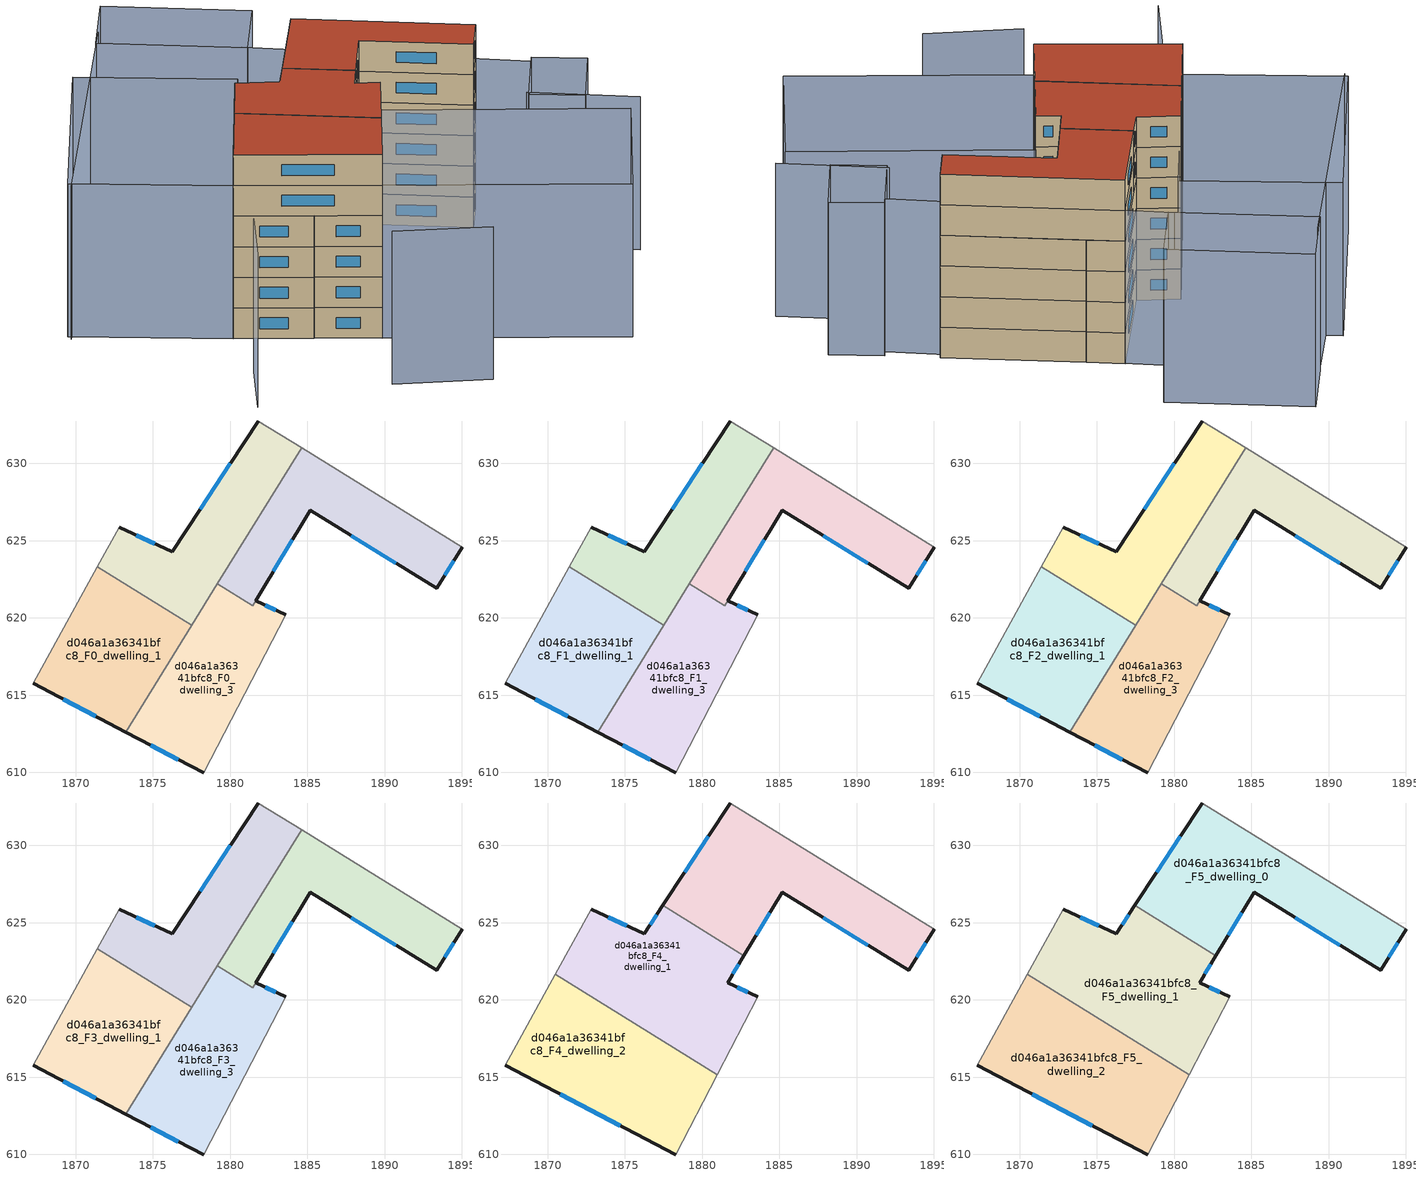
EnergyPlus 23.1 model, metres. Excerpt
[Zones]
d046a1a36341bfc8_F0_dwelling_0
 floor ground (EU_floor_Construction): 1884.62,631.01 1877.52,619.54 1871.41,623.32 1872.83,625.88 1876.24,624.29 1881.83,632.74 z0
 wall outside (EU_wall_Construction): 1881.83,632.74 1876.24,624.29 1872.83,625.88 z0:3
 wall adiabatic (EU_wall_Construction): 1872.83,625.88 1871.41,623.32 / 1884.62,631.01 1881.83,632.74 z0:3
 wall to d046a1a36341bfc8_F0_dwelling_1 (EU_wall_Construction): 1871.41,623.32 1877.52,619.54 z0:3
 wall to d046a1a36341bfc8_F0_dwelling_2 (EU_wall_Construction): 1879.17,622.21 1884.62,631.01 z0:3
 wall to d046a1a36341bfc8_F0_dwelling_3 (EU_wall_Construction): 1877.52,619.54 1879.17,622.21 z0:3
 window (EU_Window_Construction): 1875.13,624.81 1873.93,625.37 / 1880.01,630 1878.05,627.03 z0.97:2.03
d046a1a36341bfc8_F0_dwelling_1
 floor ground (EU_floor_Construction): 1877.52,619.54 1873.23,612.62 1867.24,615.76 1871.41,623.32 z0
 wall outside (EU_wall_Construction): 1867.24,615.76 1873.23,612.62 z0:3
 wall adiabatic (EU_wall_Construction): 1871.41,623.32 1867.24,615.76 z0:3
 wall to d046a1a36341bfc8_F0_dwelling_3 (EU_wall_Construction): 1873.23,612.62 1877.52,619.54 z0:3
 window (EU_Window_Construction): 1869.18,614.74 1871.29,613.63 z0.97:2.03
d046a1a36341bfc8_F0_dwelling_2
 floor ground (EU_floor_Construction): 1895.01,624.57 1893.37,621.91 1885.18,626.97 1881.45,620.79 1879.17,622.21 1884.62,631.01 z0
 wall outside (EU_wall_Construction): 1881.65,621.13 1885.18,626.97 1893.37,621.91 1895.01,624.57 z0:3
 wall adiabatic (EU_wall_Construction): 1895.01,624.57 1884.62,631.01 z0:3
 wall to d046a1a36341bfc8_F0_dwelling_3 (EU_wall_Construction): 1881.45,620.79 1881.65,621.12 / 1879.17,622.21 1881.45,620.8 z0:3
 window (EU_Window_Construction): 1893.9,622.77 1894.48,623.71 / 1887.83,625.33 1890.71,623.55 / 1882.79,623.02 1884.03,625.08 z0.97:2.03
d046a1a36341bfc8_F0_dwelling_3
 floor ground (EU_floor_Construction): 1883.6,620.21 1878.28,609.97 1873.23,612.62 1879.17,622.21 1881.45,620.79 1881.65,621.12 z0
 wall outside (EU_wall_Construction): 1883.6,620.21 1881.65,621.12 / 1873.23,612.62 1878.28,609.97 z0:3
 wall adiabatic (EU_wall_Construction): 1878.28,609.97 1883.6,620.21 z0:3
 window (EU_Window_Construction): 1882.96,620.51 1882.28,620.83 / 1874.87,611.76 1876.64,610.83 z0.97:2.03
d046a1a36341bfc8_F1_dwelling_0
 floor to d046a1a36341bfc8_F0_dwelling_0 (EU_floor_Construction): 1884.62,631.01 1877.52,619.54 1871.41,623.32 1872.83,625.88 1876.24,624.29 1881.83,632.74 z3
 wall outside (EU_wall_Construction): 1881.83,632.74 1876.24,624.29 1872.83,625.88 z3:6
 wall adiabatic (EU_wall_Construction): 1872.83,625.88 1871.41,623.32 / 1884.62,631.01 1881.83,632.74 z3:6
 wall to d046a1a36341bfc8_F1_dwelling_1 (EU_wall_Construction): 1871.41,623.32 1877.52,619.54 z3:6
 wall to d046a1a36341bfc8_F1_dwelling_2 (EU_wall_Construction): 1879.17,622.21 1884.62,631.01 z3:6
 wall to d046a1a36341bfc8_F1_dwelling_3 (EU_wall_Construction): 1877.52,619.54 1879.17,622.21 z3:6
 window (EU_Window_Construction): 1875.13,624.81 1873.93,625.37 / 1880.01,630 1878.05,627.03 z3.97:5.03
d046a1a36341bfc8_F1_dwelling_1
 floor to d046a1a36341bfc8_F0_dwelling_1 (EU_floor_Construction): 1877.52,619.54 1873.23,612.62 1867.24,615.76 1871.41,623.32 z3
 wall outside (EU_wall_Construction): 1867.24,615.76 1873.23,612.62 z3:6
 wall adiabatic (EU_wall_Construction): 1871.41,623.32 1867.24,615.76 z3:6
 wall to d046a1a36341bfc8_F1_dwelling_3 (EU_wall_Construction): 1873.23,612.62 1877.52,619.54 z3:6
 window (EU_Window_Construction): 1869.18,614.74 1871.29,613.63 z3.97:5.03
d046a1a36341bfc8_F1_dwelling_2
 floor to d046a1a36341bfc8_F0_dwelling_2 (EU_floor_Construction): 1895.01,624.57 1893.37,621.91 1885.18,626.97 1881.45,620.8 1879.17,622.21 1884.62,631.01 z3
 wall outside (EU_wall_Construction): 1881.65,621.13 1885.18,626.97 1893.37,621.91 1895.01,624.57 z3:6
 wall adiabatic (EU_wall_Construction): 1895.01,624.57 1884.62,631.01 z3:6
 wall to d046a1a36341bfc8_F1_dwelling_3 (EU_wall_Construction): 1881.45,620.79 1881.65,621.12 / 1879.17,622.21 1881.45,620.8 z3:6
 window (EU_Window_Construction): 1893.9,622.77 1894.48,623.71 / 1887.83,625.33 1890.71,623.55 / 1882.79,623.02 1884.03,625.08 z3.97:5.03
d046a1a36341bfc8_F1_dwelling_3
 floor to d046a1a36341bfc8_F0_dwelling_3 (EU_floor_Construction): 1883.6,620.21 1878.28,609.97 1873.23,612.62 1879.17,622.21 1881.45,620.79 1881.65,621.12 z3
 wall outside (EU_wall_Construction): 1883.6,620.21 1881.65,621.12 / 1873.23,612.62 1878.28,609.97 z3:6
 wall adiabatic (EU_wall_Construction): 1878.28,609.97 1883.6,620.21 z3:6
 window (EU_Window_Construction): 1882.96,620.51 1882.28,620.83 / 1874.87,611.76 1876.64,610.83 z3.97:5.03
d046a1a36341bfc8_F2_dwelling_0
 floor to d046a1a36341bfc8_F1_dwelling_0 (EU_floor_Construction): 1884.62,631.01 1877.52,619.54 1871.41,623.32 1872.83,625.88 1876.24,624.29 1881.83,632.74 z6
 wall outside (EU_wall_Construction): 1881.83,632.74 1876.24,624.29 1872.83,625.88 z6:9
 wall adiabatic (EU_wall_Construction): 1872.83,625.88 1871.41,623.32 / 1884.62,631.01 1881.83,632.74 z6:9
 wall to d046a1a36341bfc8_F2_dwelling_1 (EU_wall_Construction): 1871.41,623.32 1877.52,619.54 z6:9
 wall to d046a1a36341bfc8_F2_dwelling_2 (EU_wall_Construction): 1879.17,622.21 1884.62,631.01 z6:9
 wall to d046a1a36341bfc8_F2_dwelling_3 (EU_wall_Construction): 1877.52,619.54 1879.17,622.21 z6:9
 window (EU_Window_Construction): 1875.13,624.81 1873.93,625.37 / 1880.01,630 1878.05,627.03 z6.97:8.03
d046a1a36341bfc8_F2_dwelling_1
 floor to d046a1a36341bfc8_F1_dwelling_1 (EU_floor_Construction): 1877.52,619.54 1873.23,612.62 1867.24,615.76 1871.41,623.32 z6
 wall outside (EU_wall_Construction): 1867.24,615.76 1873.23,612.62 z6:9
 wall adiabatic (EU_wall_Construction): 1871.41,623.32 1867.24,615.76 z6:9
 wall to d046a1a36341bfc8_F2_dwelling_3 (EU_wall_Construction): 1873.23,612.62 1877.52,619.54 z6:9
 window (EU_Window_Construction): 1869.18,614.74 1871.29,613.63 z6.97:8.03
d046a1a36341bfc8_F2_dwelling_2
 floor to d046a1a36341bfc8_F1_dwelling_2 (EU_floor_Construction): 1895.01,624.57 1893.37,621.91 1885.18,626.97 1881.45,620.8 1879.17,622.21 1884.62,631.01 z6
 wall outside (EU_wall_Construction): 1881.65,621.13 1885.18,626.97 1893.37,621.91 1895.01,624.57 z6:9
 wall adiabatic (EU_wall_Construction): 1895.01,624.57 1884.62,631.01 z6:9
 wall to d046a1a36341bfc8_F2_dwelling_3 (EU_wall_Construction): 1881.45,620.79 1881.65,621.12 / 1879.17,622.21 1881.45,620.8 z6:9
 window (EU_Window_Construction): 1893.9,622.77 1894.48,623.71 / 1887.83,625.33 1890.71,623.55 / 1882.79,623.02 1884.03,625.08 z6.97:8.03
d046a1a36341bfc8_F2_dwelling_3
 floor to d046a1a36341bfc8_F1_dwelling_3 (EU_floor_Construction): 1883.6,620.21 1878.28,609.97 1873.23,612.62 1879.17,622.21 1881.45,620.79 1881.65,621.12 z6
 wall outside (EU_wall_Construction): 1883.6,620.21 1881.65,621.12 / 1873.23,612.62 1878.28,609.97 z6:9
 wall adiabatic (EU_wall_Construction): 1878.28,609.97 1883.6,620.21 z6:9
 window (EU_Window_Construction): 1882.96,620.51 1882.28,620.83 / 1874.87,611.76 1876.64,610.83 z6.97:8.03
d046a1a36341bfc8_F3_dwelling_0
 floor to d046a1a36341bfc8_F2_dwelling_0 (EU_floor_Construction): 1884.62,631.01 1877.52,619.54 1871.41,623.32 1872.83,625.88 1876.24,624.29 1881.83,632.74 z9
 wall outside (EU_wall_Construction): 1881.83,632.74 1876.24,624.29 1872.83,625.88 z9:12
 wall adiabatic (EU_wall_Construction): 1872.83,625.88 1871.41,623.32 / 1884.62,631.01 1881.83,632.74 z9:12
 wall to d046a1a36341bfc8_F3_dwelling_1 (EU_wall_Construction): 1871.41,623.32 1877.52,619.54 z9:12
 wall to d046a1a36341bfc8_F3_dwelling_2 (EU_wall_Construction): 1879.17,622.21 1884.62,631.01 z9:12
 wall to d046a1a36341bfc8_F3_dwelling_3 (EU_wall_Construction): 1877.52,619.54 1879.17,622.21 z9:12
 window (EU_Window_Construction): 1875.13,624.81 1873.93,625.37 / 1880.01,630 1878.05,627.03 z9.97:11.03
d046a1a36341bfc8_F3_dwelling_1
 floor to d046a1a36341bfc8_F2_dwelling_1 (EU_floor_Construction): 1877.52,619.54 1873.23,612.62 1867.24,615.76 1871.41,623.32 z9
 wall outside (EU_wall_Construction): 1867.24,615.76 1873.23,612.62 z9:12
 wall adiabatic (EU_wall_Construction): 1871.41,623.32 1867.24,615.76 z9:12
 wall to d046a1a36341bfc8_F3_dwelling_3 (EU_wall_Construction): 1873.23,612.62 1877.52,619.54 z9:12
 window (EU_Window_Construction): 1869.18,614.74 1871.29,613.63 z9.97:11.03
d046a1a36341bfc8_F3_dwelling_2
 floor to d046a1a36341bfc8_F2_dwelling_2 (EU_floor_Construction): 1895.01,624.57 1893.37,621.91 1885.18,626.97 1881.45,620.8 1879.17,622.21 1884.62,631.01 z9
 wall outside (EU_wall_Construction): 1881.65,621.13 1885.18,626.97 1893.37,621.91 1895.01,624.57 z9:12
 wall adiabatic (EU_wall_Construction): 1895.01,624.57 1884.62,631.01 z9:12
 wall to d046a1a36341bfc8_F3_dwelling_3 (EU_wall_Construction): 1881.45,620.79 1881.65,621.12 / 1879.17,622.21 1881.45,620.8 z9:12
 window (EU_Window_Construction): 1893.9,622.77 1894.48,623.71 / 1887.83,625.33 1890.71,623.55 / 1882.79,623.02 1884.03,625.08 z9.97:11.03
 ceiling adiabatic (EU_roof_Construction): 1881.45,620.8 1882.7,622.86 1880.44,624.26 1879.17,622.21 z12
d046a1a36341bfc8_F3_dwelling_3
 floor to d046a1a36341bfc8_F2_dwelling_3 (EU_floor_Construction): 1883.6,620.21 1878.28,609.97 1873.23,612.62 1879.17,622.21 1881.45,620.79 1881.65,621.12 z9
 wall outside (EU_wall_Construction): 1883.6,620.21 1881.65,621.12 / 1873.23,612.62 1878.28,609.97 z9:12
 wall adiabatic (EU_wall_Construction): 1878.28,609.97 1883.6,620.21 z9:12
 window (EU_Window_Construction): 1882.96,620.51 1882.28,620.83 / 1874.87,611.76 1876.64,610.83 z9.97:11.03
d046a1a36341bfc8_F4_dwelling_0
 floor to d046a1a36341bfc8_F3_dwelling_2 (EU_floor_Construction): 1895.01,624.57 1893.37,621.91 1885.18,626.97 1882.7,622.86 1880.44,624.26 1884.62,631.01 z12
 floor to d046a1a36341bfc8_F3_dwelling_0 (EU_floor_Construction): 1884.62,631.01 1880.44,624.26 1877.44,626.11 1881.83,632.74 z12
 wall outside (EU_wall_Construction): 1882.7,622.86 1885.18,626.97 1893.37,621.91 1895.01,624.57 / 1881.83,632.74 1877.44,626.11 z12:15
 wall to d046a1a36341bfc8_F4_dwelling_1 (EU_wall_Construction): 1877.44,626.11 1882.7,622.86 z12:15
 wall adiabatic (EU_wall_Construction): 1895.01,624.57 1881.83,632.74 z12:15
 window (EU_Window_Construction): 1887.83,625.33 1890.71,623.55 / 1883.5,624.19 1884.37,625.64 / 1880.41,630.59 1878.86,628.26 / 1893.9,622.77 1894.48,623.71 z12.97:14.03
d046a1a36341bfc8_F4_dwelling_1
 floor to d046a1a36341bfc8_F3_dwelling_0 (EU_floor_Construction): 1880.44,624.26 1877.52,619.54 1871.41,623.32 1872.83,625.88 1876.24,624.29 1877.44,626.11 z12
 floor to d046a1a36341bfc8_F3_dwelling_1 (EU_floor_Construction): 1877.52,619.54 1876.52,617.92 1870.49,621.65 1871.41,623.32 z12
 floor to d046a1a36341bfc8_F3_dwelling_3 (EU_floor_Construction): 1883.6,620.21 1880.98,615.17 1876.52,617.92 1879.17,622.21 1881.45,620.79 1881.65,621.12 z12
 floor adiabatic (EU_floor_Construction): 1882.7,622.86 1881.45,620.79 1879.17,622.21 1880.44,624.26 z12
 wall outside (EU_wall_Construction): 1883.6,620.21 1881.65,621.12 1882.7,622.86 / 1877.44,626.11 1876.24,624.29 1872.83,625.88 z12:15
 wall adiabatic (EU_wall_Construction): 1880.98,615.17 1883.6,620.21 / 1872.83,625.88 1870.49,621.65 z12:15
 wall to d046a1a36341bfc8_F4_dwelling_2 (EU_wall_Construction): 1870.49,621.65 1880.98,615.17 z12:15
 window (EU_Window_Construction): 1882.96,620.51 1882.28,620.83 / 1875.13,624.81 1873.93,625.37 / 1877.05,625.52 1876.63,624.88 / 1881.99,621.69 1882.36,622.3 z12.97:14.03
d046a1a36341bfc8_F4_dwelling_2
 floor to d046a1a36341bfc8_F3_dwelling_1 (EU_floor_Construction): 1876.52,617.92 1873.24,612.62 1867.24,615.76 1870.49,621.65 z12
 floor to d046a1a36341bfc8_F3_dwelling_3 (EU_floor_Construction): 1880.98,615.17 1878.28,609.97 1873.24,612.62 1876.52,617.92 z12
 wall outside (EU_wall_Construction): 1867.24,615.76 1878.28,609.97 z12:15
 wall adiabatic (EU_wall_Construction): 1878.28,609.97 1880.98,615.17 / 1870.49,621.65 1867.24,615.76 z12:15
 window (EU_Window_Construction): 1870.82,613.88 1874.7,611.85 z12.97:14.03
d046a1a36341bfc8_F5_dwelling_0
 floor to d046a1a36341bfc8_F4_dwelling_0 (EU_floor_Construction): 1895.01,624.57 1893.37,621.91 1885.18,626.97 1882.7,622.86 1877.44,626.11 1881.83,632.74 z15
 wall outside (EU_wall_Construction): 1882.7,622.86 1885.18,626.97 1893.37,621.91 1895.01,624.57 / 1881.83,632.74 1877.44,626.11 z15:18
 wall to d046a1a36341bfc8_F5_dwelling_1 (EU_wall_Construction): 1877.44,626.11 1882.7,622.86 z15:18
 wall adiabatic (EU_wall_Construction): 1895.01,624.57 1881.83,632.74 z15:18
 window (EU_Window_Construction): 1887.83,625.33 1890.71,623.55 / 1883.5,624.19 1884.37,625.64 / 1880.41,630.59 1878.86,628.26 / 1893.9,622.77 1894.48,623.71 z15.97:17.03
 roof outside (EU_roof_Construction): 1893.37,621.91 1895.01,624.57 1881.83,632.74 1877.44,626.11 1882.7,622.86 1885.18,626.97 z18
d046a1a36341bfc8_F5_dwelling_1
 floor to d046a1a36341bfc8_F4_dwelling_1 (EU_floor_Construction): 1882.7,622.86 1881.65,621.12 1883.6,620.21 1880.98,615.17 1870.49,621.65 1872.83,625.88 1876.24,624.29 1877.44,626.11 z15
 wall outside (EU_wall_Construction): 1883.6,620.21 1881.65,621.12 1882.7,622.86 / 1877.44,626.11 1876.24,624.29 1872.83,625.88 z15:18
 wall adiabatic (EU_wall_Construction): 1880.98,615.17 1883.6,620.21 / 1872.83,625.88 1870.49,621.65 z15:18
 wall to d046a1a36341bfc8_F5_dwelling_2 (EU_wall_Construction): 1870.49,621.65 1880.98,615.17 z15:18
 window (EU_Window_Construction): 1882.96,620.51 1882.28,620.83 / 1875.13,624.81 1873.93,625.37 / 1877.05,625.52 1876.63,624.88 / 1881.99,621.69 1882.36,622.3 z15.97:17.03
 roof outside (EU_roof_Construction): 1880.98,615.17 1883.6,620.21 1881.65,621.12 1882.7,622.86 1877.44,626.11 1876.24,624.29 1872.83,625.88 1870.49,621.65 z18
d046a1a36341bfc8_F5_dwelling_2
 floor to d046a1a36341bfc8_F4_dwelling_2 (EU_floor_Construction): 1880.98,615.17 1878.28,609.97 1867.24,615.76 1870.49,621.65 z15
 wall outside (EU_wall_Construction): 1867.24,615.76 1878.28,609.97 z15:18
 wall adiabatic (EU_wall_Construction): 1878.28,609.97 1880.98,615.17 / 1870.49,621.65 1867.24,615.76 z15:18
 window (EU_Window_Construction): 1870.82,613.88 1874.7,611.85 z15.97:17.03
 roof outside (EU_roof_Construction): 1878.28,609.97 1880.98,615.17 1870.49,621.65 1867.24,615.76 z18
shading: 1875.45,603.04 1883.29,599.72 / 1866.22,610.28 1863.86,605.18 / 1868.95,642.78 1855.25,622.11 / 1903.96,612.24 1895.93,617.29 / 1898.58,621.53 1878.36,634.94 / 1871.08,646.4 1881.92,639.72 / 1881.92,639.72 1878.78,634.64 / 1878.78,634.64 1867.95,641.32 / 1867.95,641.32 1871.08,646.4 / 1878.24,609.91 1883.79,620.59 / 1883.79,620.59 1902.37,610.94 / 1902.37,610.94 1896.81,600.26 / 1896.81,600.26 1878.24,609.91 / 1867.24,615.76 1855.21,622.59 / 1855.21,622.59 1863.65,637.47 / 1863.65,637.47 1875.68,630.64 / 1875.68,630.64 1867.24,615.76 / 1898.96,622.12 1903.04,619.74 / 1903.04,619.74 1900.06,614.6 / 1900.06,614.6 1895.97,616.98 / 1895.97,616.98 1898.96,622.12 z0:15
[Building]
EU S2 Campaign: North Axis=0; Terrain=City; Solar Distribution=FullExterior
[Site:Location]
Bologna: Latitude=44.5; Longitude=11.25; Time Zone=1; Elevation=37
[SizingPeriod:WeatherFileDays]
AnnualSizingPeriod: Begin Month=1; Begin Day of Month=1; End Month=12; End Day of Month=31; Day of Week for Start Day=Monday; Use Weather File Daylight Saving Period=No; Use Weather File Rain and Snow Indicators=No
[MATERIAL]
EU_InternalMass_Material: Roughness=MediumRough; Thickness=0.1; Conductivity=1; Density=1800; Specific Heat=900; Thermal Absorptance=0.9; Solar Absorptance=0.7; Visible Absorptance=0.7
[MATERIAL:NOMASS] Roughness=MediumRough; Thermal Absorptance=0.9; Solar Absorptance=0.7; Visible Absorptance=0.7
Name | Thermal Resistance
EU_wall_NoMass | 0.779417
EU_roof_NoMass | 0.435466
EU_floor_NoMass | 0.588222
[WINDOWMATERIAL:SIMPLEGLAZINGSYSTEM]
EU_Window_SimpleGlazing: UFactor=5.16242; Solar Heat Gain Coefficient=0.85; Visible Transmittance=0.85
[CONSTRUCTION]
EU_wall_Construction: EU_wall_NoMass
EU_roof_Construction: EU_roof_NoMass
EU_floor_Construction: EU_floor_NoMass
EU_Window_Construction: EU_Window_SimpleGlazing
EU_InternalMass_Construction: EU_InternalMass_Material
[ZONE] Type=1; Multiplier=1; Ceiling Height=autocalculate; Floor Area=autocalculate; Part of Total Floor Area=Yes
Name | Volume
d046a1a36341bfc8_F0_dwelling_0; d046a1a36341bfc8_F1_dwelling_0; d046a1a36341bfc8_F2_dwelling_0; d046a1a36341bfc8_F3_dwelling_0 | 175.367
d046a1a36341bfc8_F4_dwelling_0; d046a1a36341bfc8_F5_dwelling_0 | 233.829
d046a1a36341bfc8_F0_dwelling_1; d046a1a36341bfc8_F1_dwelling_1; d046a1a36341bfc8_F2_dwelling_1; d046a1a36341bfc8_F3_dwelling_1 | 175.359
d046a1a36341bfc8_F4_dwelling_1; d046a1a36341bfc8_F5_dwelling_1 | 233.805
d046a1a36341bfc8_F0_dwelling_2 | 172.078
d046a1a36341bfc8_F1_dwelling_2; d046a1a36341bfc8_F2_dwelling_2; d046a1a36341bfc8_F3_dwelling_2 | 172.021
d046a1a36341bfc8_F4_dwelling_2; d046a1a36341bfc8_F5_dwelling_2 | 233.821
d046a1a36341bfc8_F0_dwelling_3; d046a1a36341bfc8_F1_dwelling_3; d046a1a36341bfc8_F2_dwelling_3; d046a1a36341bfc8_F3_dwelling_3 | 178.666
[INTERNALMASS] Construction=EU_InternalMass_Construction
Name | Zone or ZoneList | Surface Area
d046a1a36341bfc8_F0_dwelling_0_EU_InternalMass | d046a1a36341bfc8_F0_dwelling_0 | 58.4558
d046a1a36341bfc8_F0_dwelling_1_EU_InternalMass | d046a1a36341bfc8_F0_dwelling_1 | 58.4532
d046a1a36341bfc8_F0_dwelling_2_EU_InternalMass | d046a1a36341bfc8_F0_dwelling_2 | 57.3577
d046a1a36341bfc8_F0_dwelling_3_EU_InternalMass | d046a1a36341bfc8_F0_dwelling_3 | 59.5553
d046a1a36341bfc8_F1_dwelling_0_EU_InternalMass | d046a1a36341bfc8_F1_dwelling_0 | 58.4558
d046a1a36341bfc8_F1_dwelling_1_EU_InternalMass | d046a1a36341bfc8_F1_dwelling_1 | 58.4532
d046a1a36341bfc8_F1_dwelling_2_EU_InternalMass | d046a1a36341bfc8_F1_dwelling_2 | 57.3577
d046a1a36341bfc8_F1_dwelling_3_EU_InternalMass | d046a1a36341bfc8_F1_dwelling_3 | 59.5553
d046a1a36341bfc8_F2_dwelling_0_EU_InternalMass | d046a1a36341bfc8_F2_dwelling_0 | 58.4558
d046a1a36341bfc8_F2_dwelling_1_EU_InternalMass | d046a1a36341bfc8_F2_dwelling_1 | 58.4532
d046a1a36341bfc8_F2_dwelling_2_EU_InternalMass | d046a1a36341bfc8_F2_dwelling_2 | 57.3577
d046a1a36341bfc8_F2_dwelling_3_EU_InternalMass | d046a1a36341bfc8_F2_dwelling_3 | 59.5553
d046a1a36341bfc8_F3_dwelling_0_EU_InternalMass | d046a1a36341bfc8_F3_dwelling_0 | 58.4558
d046a1a36341bfc8_F3_dwelling_1_EU_InternalMass | d046a1a36341bfc8_F3_dwelling_1 | 58.4532
d046a1a36341bfc8_F3_dwelling_2_EU_InternalMass | d046a1a36341bfc8_F3_dwelling_2 | 57.3577
d046a1a36341bfc8_F3_dwelling_3_EU_InternalMass | d046a1a36341bfc8_F3_dwelling_3 | 59.5553
d046a1a36341bfc8_F4_dwelling_0_EU_InternalMass | d046a1a36341bfc8_F4_dwelling_0 | 77.9433
d046a1a36341bfc8_F4_dwelling_1_EU_InternalMass | d046a1a36341bfc8_F4_dwelling_1 | 77.9348
d046a1a36341bfc8_F4_dwelling_2_EU_InternalMass | d046a1a36341bfc8_F4_dwelling_2 | 77.9403
d046a1a36341bfc8_F5_dwelling_0_EU_InternalMass | d046a1a36341bfc8_F5_dwelling_0 | 77.9433
d046a1a36341bfc8_F5_dwelling_1_EU_InternalMass | d046a1a36341bfc8_F5_dwelling_1 | 77.9348
d046a1a36341bfc8_F5_dwelling_2_EU_InternalMass | d046a1a36341bfc8_F5_dwelling_2 | 77.9403
[OTHEREQUIPMENT] Fuel Type=Electricity; Design Level Calculation Method=Watts/Area; Power per Zone Floor Area=1; Fraction Latent=0; Fraction Radiant=0; Fraction Lost=0; Carbon Dioxide Generation Rate=0; EndUse Subcategory=EU_Step8_InternalGains
Name | Zone or ZoneList or Space or SpaceList | Schedule
EU_Step8_InternalGain_d046a1a36341bfc8_F0_dwelling_0_f000 | d046a1a36341bfc8_F0_dwelling_0 | EU_Step8_GainSchedule_d046a1a36341bfc8_F0_dwelling_0_f000
EU_Step8_InternalGain_d046a1a36341bfc8_F0_dwelling_1_f000 | d046a1a36341bfc8_F0_dwelling_1 | EU_Step8_GainSchedule_d046a1a36341bfc8_F0_dwelling_1_f000
EU_Step8_InternalGain_d046a1a36341bfc8_F0_dwelling_2_f000 | d046a1a36341bfc8_F0_dwelling_2 | EU_Step8_GainSchedule_d046a1a36341bfc8_F0_dwelling_2_f000
EU_Step8_InternalGain_d046a1a36341bfc8_F0_dwelling_3_f000 | d046a1a36341bfc8_F0_dwelling_3 | EU_Step8_GainSchedule_d046a1a36341bfc8_F0_dwelling_3_f000
EU_Step8_InternalGain_d046a1a36341bfc8_F1_dwelling_0_f000 | d046a1a36341bfc8_F1_dwelling_0 | EU_Step8_GainSchedule_d046a1a36341bfc8_F1_dwelling_0_f000
EU_Step8_InternalGain_d046a1a36341bfc8_F1_dwelling_1_f000 | d046a1a36341bfc8_F1_dwelling_1 | EU_Step8_GainSchedule_d046a1a36341bfc8_F1_dwelling_1_f000
EU_Step8_InternalGain_d046a1a36341bfc8_F1_dwelling_2_f000 | d046a1a36341bfc8_F1_dwelling_2 | EU_Step8_GainSchedule_d046a1a36341bfc8_F1_dwelling_2_f000
EU_Step8_InternalGain_d046a1a36341bfc8_F1_dwelling_3_f000 | d046a1a36341bfc8_F1_dwelling_3 | EU_Step8_GainSchedule_d046a1a36341bfc8_F1_dwelling_3_f000
EU_Step8_InternalGain_d046a1a36341bfc8_F2_dwelling_0_f000 | d046a1a36341bfc8_F2_dwelling_0 | EU_Step8_GainSchedule_d046a1a36341bfc8_F2_dwelling_0_f000
EU_Step8_InternalGain_d046a1a36341bfc8_F2_dwelling_1_f000 | d046a1a36341bfc8_F2_dwelling_1 | EU_Step8_GainSchedule_d046a1a36341bfc8_F2_dwelling_1_f000
EU_Step8_InternalGain_d046a1a36341bfc8_F2_dwelling_2_f000 | d046a1a36341bfc8_F2_dwelling_2 | EU_Step8_GainSchedule_d046a1a36341bfc8_F2_dwelling_2_f000
EU_Step8_InternalGain_d046a1a36341bfc8_F2_dwelling_3_f000 | d046a1a36341bfc8_F2_dwelling_3 | EU_Step8_GainSchedule_d046a1a36341bfc8_F2_dwelling_3_f000
EU_Step8_InternalGain_d046a1a36341bfc8_F3_dwelling_0_f000 | d046a1a36341bfc8_F3_dwelling_0 | EU_Step8_GainSchedule_d046a1a36341bfc8_F3_dwelling_0_f000
EU_Step8_InternalGain_d046a1a36341bfc8_F3_dwelling_1_f000 | d046a1a36341bfc8_F3_dwelling_1 | EU_Step8_GainSchedule_d046a1a36341bfc8_F3_dwelling_1_f000
EU_Step8_InternalGain_d046a1a36341bfc8_F3_dwelling_2_f000 | d046a1a36341bfc8_F3_dwelling_2 | EU_Step8_GainSchedule_d046a1a36341bfc8_F3_dwelling_2_f000
EU_Step8_InternalGain_d046a1a36341bfc8_F3_dwelling_3_f000 | d046a1a36341bfc8_F3_dwelling_3 | EU_Step8_GainSchedule_d046a1a36341bfc8_F3_dwelling_3_f000
EU_Step8_InternalGain_d046a1a36341bfc8_F4_dwelling_0_f000 | d046a1a36341bfc8_F4_dwelling_0 | EU_Step8_GainSchedule_d046a1a36341bfc8_F4_dwelling_0_f000
EU_Step8_InternalGain_d046a1a36341bfc8_F4_dwelling_1_f000 | d046a1a36341bfc8_F4_dwelling_1 | EU_Step8_GainSchedule_d046a1a36341bfc8_F4_dwelling_1_f000
EU_Step8_InternalGain_d046a1a36341bfc8_F4_dwelling_2_f000 | d046a1a36341bfc8_F4_dwelling_2 | EU_Step8_GainSchedule_d046a1a36341bfc8_F4_dwelling_2_f000
EU_Step8_InternalGain_d046a1a36341bfc8_F5_dwelling_0_f000 | d046a1a36341bfc8_F5_dwelling_0 | EU_Step8_GainSchedule_d046a1a36341bfc8_F5_dwelling_0_f000
EU_Step8_InternalGain_d046a1a36341bfc8_F5_dwelling_1_f000 | d046a1a36341bfc8_F5_dwelling_1 | EU_Step8_GainSchedule_d046a1a36341bfc8_F5_dwelling_1_f000
EU_Step8_InternalGain_d046a1a36341bfc8_F5_dwelling_2_f000 | d046a1a36341bfc8_F5_dwelling_2 | EU_Step8_GainSchedule_d046a1a36341bfc8_F5_dwelling_2_f000
[ZONEVENTILATION:DESIGNFLOWRATE] Schedule=EU_AlwaysOn; Design Flow Rate Calculation Method=AirChanges/Hour; Air Changes per Hour=0.712058; Ventilation Type=Natural; Fan Pressure Rise=0; Fan Total Efficiency=1; Constant Term Coefficient=1; Temperature Term Coefficient=0; Velocity Term Coefficient=0; Velocity Squared Term Coefficient=0; Minimum Indoor Temperature=-100; Maximum Indoor Temperature=100; Delta Temperature=-100; Minimum Outdoor Temperature=-100; Maximum Outdoor Temperature=100; Maximum Wind Speed=40
Name | Zone or ZoneList or Space or SpaceList
EU_ConstantAir_d046a1a36341bfc8_F0_dwelling_0 | d046a1a36341bfc8_F0_dwelling_0
EU_ConstantAir_d046a1a36341bfc8_F0_dwelling_1 | d046a1a36341bfc8_F0_dwelling_1
EU_ConstantAir_d046a1a36341bfc8_F0_dwelling_2 | d046a1a36341bfc8_F0_dwelling_2
EU_ConstantAir_d046a1a36341bfc8_F0_dwelling_3 | d046a1a36341bfc8_F0_dwelling_3
EU_ConstantAir_d046a1a36341bfc8_F1_dwelling_0 | d046a1a36341bfc8_F1_dwelling_0
EU_ConstantAir_d046a1a36341bfc8_F1_dwelling_1 | d046a1a36341bfc8_F1_dwelling_1
EU_ConstantAir_d046a1a36341bfc8_F1_dwelling_2 | d046a1a36341bfc8_F1_dwelling_2
EU_ConstantAir_d046a1a36341bfc8_F1_dwelling_3 | d046a1a36341bfc8_F1_dwelling_3
EU_ConstantAir_d046a1a36341bfc8_F2_dwelling_0 | d046a1a36341bfc8_F2_dwelling_0
EU_ConstantAir_d046a1a36341bfc8_F2_dwelling_1 | d046a1a36341bfc8_F2_dwelling_1
EU_ConstantAir_d046a1a36341bfc8_F2_dwelling_2 | d046a1a36341bfc8_F2_dwelling_2
EU_ConstantAir_d046a1a36341bfc8_F2_dwelling_3 | d046a1a36341bfc8_F2_dwelling_3
EU_ConstantAir_d046a1a36341bfc8_F3_dwelling_0 | d046a1a36341bfc8_F3_dwelling_0
EU_ConstantAir_d046a1a36341bfc8_F3_dwelling_1 | d046a1a36341bfc8_F3_dwelling_1
EU_ConstantAir_d046a1a36341bfc8_F3_dwelling_2 | d046a1a36341bfc8_F3_dwelling_2
EU_ConstantAir_d046a1a36341bfc8_F3_dwelling_3 | d046a1a36341bfc8_F3_dwelling_3
EU_ConstantAir_d046a1a36341bfc8_F4_dwelling_0 | d046a1a36341bfc8_F4_dwelling_0
EU_ConstantAir_d046a1a36341bfc8_F4_dwelling_1 | d046a1a36341bfc8_F4_dwelling_1
EU_ConstantAir_d046a1a36341bfc8_F4_dwelling_2 | d046a1a36341bfc8_F4_dwelling_2
EU_ConstantAir_d046a1a36341bfc8_F5_dwelling_0 | d046a1a36341bfc8_F5_dwelling_0
EU_ConstantAir_d046a1a36341bfc8_F5_dwelling_1 | d046a1a36341bfc8_F5_dwelling_1
EU_ConstantAir_d046a1a36341bfc8_F5_dwelling_2 | d046a1a36341bfc8_F5_dwelling_2
[HVACTEMPLATE:THERMOSTAT] Constant Heating Setpoint=20; Constant Cooling Setpoint=50
EU_HeatOnly_d046a1a36341bfc8_F0_dwelling_0; EU_HeatOnly_d046a1a36341bfc8_F0_dwelling_1; EU_HeatOnly_d046a1a36341bfc8_F0_dwelling_2; EU_HeatOnly_d046a1a36341bfc8_F0_dwelling_3; EU_HeatOnly_d046a1a36341bfc8_F1_dwelling_0; EU_HeatOnly_d046a1a36341bfc8_F1_dwelling_1; EU_HeatOnly_d046a1a36341bfc8_F1_dwelling_2; EU_HeatOnly_d046a1a36341bfc8_F1_dwelling_3; EU_HeatOnly_d046a1a36341bfc8_F2_dwelling_0; EU_HeatOnly_d046a1a36341bfc8_F2_dwelling_1; EU_HeatOnly_d046a1a36341bfc8_F2_dwelling_2; EU_HeatOnly_d046a1a36341bfc8_F2_dwelling_3; EU_HeatOnly_d046a1a36341bfc8_F3_dwelling_0; EU_HeatOnly_d046a1a36341bfc8_F3_dwelling_1; EU_HeatOnly_d046a1a36341bfc8_F3_dwelling_2; EU_HeatOnly_d046a1a36341bfc8_F3_dwelling_3; EU_HeatOnly_d046a1a36341bfc8_F4_dwelling_0; EU_HeatOnly_d046a1a36341bfc8_F4_dwelling_1; EU_HeatOnly_d046a1a36341bfc8_F4_dwelling_2; EU_HeatOnly_d046a1a36341bfc8_F5_dwelling_0; EU_HeatOnly_d046a1a36341bfc8_F5_dwelling_1; EU_HeatOnly_d046a1a36341bfc8_F5_dwelling_2
[HVACTEMPLATE:ZONE:IDEALLOADSAIRSYSTEM] System Availability Schedule=EU_AlwaysOn; Maximum Heating Supply Air Temperature=50; Minimum Cooling Supply Air Temperature=13; Maximum Heating Supply Air Humidity Ratio=0.0156; Minimum Cooling Supply Air Humidity Ratio=0.0077; Heating Limit=NoLimit; Cooling Limit=NoLimit; Heating Availability Schedule=EU_AlwaysOn; Cooling Availability Schedule=EU_CoolingOff; Dehumidification Control Type=ConstantSensibleHeatRatio; Cooling Sensible Heat Ratio=0.7; Dehumidification Setpoint=60; Humidification Control Type=None; Humidification Setpoint=30; Outdoor Air Method=None; Outdoor Air Flow Rate per Person=0.00944; Outdoor Air Flow Rate per Zone Floor Area=0; Outdoor Air Flow Rate per Zone=0; Demand Controlled Ventilation Type=None; Outdoor Air Economizer Type=NoEconomizer; Heat Recovery Type=None; Sensible Heat Recovery Effectiveness=0.7; Latent Heat Recovery Effectiveness=0.65
Name | Template Thermostat
d046a1a36341bfc8_F0_dwelling_0 | EU_HeatOnly_d046a1a36341bfc8_F0_dwelling_0
d046a1a36341bfc8_F0_dwelling_1 | EU_HeatOnly_d046a1a36341bfc8_F0_dwelling_1
d046a1a36341bfc8_F0_dwelling_2 | EU_HeatOnly_d046a1a36341bfc8_F0_dwelling_2
d046a1a36341bfc8_F0_dwelling_3 | EU_HeatOnly_d046a1a36341bfc8_F0_dwelling_3
d046a1a36341bfc8_F1_dwelling_0 | EU_HeatOnly_d046a1a36341bfc8_F1_dwelling_0
d046a1a36341bfc8_F1_dwelling_1 | EU_HeatOnly_d046a1a36341bfc8_F1_dwelling_1
d046a1a36341bfc8_F1_dwelling_2 | EU_HeatOnly_d046a1a36341bfc8_F1_dwelling_2
d046a1a36341bfc8_F1_dwelling_3 | EU_HeatOnly_d046a1a36341bfc8_F1_dwelling_3
d046a1a36341bfc8_F2_dwelling_0 | EU_HeatOnly_d046a1a36341bfc8_F2_dwelling_0
d046a1a36341bfc8_F2_dwelling_1 | EU_HeatOnly_d046a1a36341bfc8_F2_dwelling_1
d046a1a36341bfc8_F2_dwelling_2 | EU_HeatOnly_d046a1a36341bfc8_F2_dwelling_2
d046a1a36341bfc8_F2_dwelling_3 | EU_HeatOnly_d046a1a36341bfc8_F2_dwelling_3
d046a1a36341bfc8_F3_dwelling_0 | EU_HeatOnly_d046a1a36341bfc8_F3_dwelling_0
d046a1a36341bfc8_F3_dwelling_1 | EU_HeatOnly_d046a1a36341bfc8_F3_dwelling_1
d046a1a36341bfc8_F3_dwelling_2 | EU_HeatOnly_d046a1a36341bfc8_F3_dwelling_2
d046a1a36341bfc8_F3_dwelling_3 | EU_HeatOnly_d046a1a36341bfc8_F3_dwelling_3
d046a1a36341bfc8_F4_dwelling_0 | EU_HeatOnly_d046a1a36341bfc8_F4_dwelling_0
d046a1a36341bfc8_F4_dwelling_1 | EU_HeatOnly_d046a1a36341bfc8_F4_dwelling_1
d046a1a36341bfc8_F4_dwelling_2 | EU_HeatOnly_d046a1a36341bfc8_F4_dwelling_2
d046a1a36341bfc8_F5_dwelling_0 | EU_HeatOnly_d046a1a36341bfc8_F5_dwelling_0
d046a1a36341bfc8_F5_dwelling_1 | EU_HeatOnly_d046a1a36341bfc8_F5_dwelling_1
d046a1a36341bfc8_F5_dwelling_2 | EU_HeatOnly_d046a1a36341bfc8_F5_dwelling_2
[SIZING:ZONE] Zone Cooling Design Supply Air Temperature Input Method=SupplyAirTemperature; Zone Cooling Design Supply Air Temperature=13; Zone Heating Design Supply Air Temperature Input Method=SupplyAirTemperature; Zone Heating Design Supply Air Temperature=50; Zone Cooling Design Supply Air Humidity Ratio=0.008; Zone Heating Design Supply Air Humidity Ratio=0.008; Cooling Design Air Flow Method=DesignDay; Cooling Design Air Flow Rate=0; Cooling Minimum Air Flow per Zone Floor Area=0.000762; Cooling Minimum Air Flow=0; Cooling Minimum Air Flow Fraction=0.2; Heating Design Air Flow Method=DesignDay; Heating Design Air Flow Rate=0; Heating Maximum Air Flow per Zone Floor Area=0.002032; Heating Maximum Air Flow=0.141576; Heating Maximum Air Flow Fraction=0.3; Account for Dedicated Outdoor Air System=No; Dedicated Outdoor Air System Control Strategy=NeutralSupplyAir; Dedicated Outdoor Air Low Setpoint Temperature for Design=autosize; Dedicated Outdoor Air High Setpoint Temperature for Design=autosize; Zone Load Sizing Method=Sensible Load Only No Latent Load; Zone Latent Cooling Design Supply Air Humidity Ratio Input Method=HumidityRatioDifference; Zone Cooling Design Supply Air Humidity Ratio Difference=0.005; Zone Latent Heating Design Supply Air Humidity Ratio Input Method=HumidityRatioDifference; Zone Humidification Design Supply Air Humidity Ratio Difference=0.005
d046a1a36341bfc8_F0_dwelling_0; d046a1a36341bfc8_F0_dwelling_1; d046a1a36341bfc8_F0_dwelling_2; d046a1a36341bfc8_F0_dwelling_3; d046a1a36341bfc8_F1_dwelling_0; d046a1a36341bfc8_F1_dwelling_1; d046a1a36341bfc8_F1_dwelling_2; d046a1a36341bfc8_F1_dwelling_3; d046a1a36341bfc8_F2_dwelling_0; d046a1a36341bfc8_F2_dwelling_1; d046a1a36341bfc8_F2_dwelling_2; d046a1a36341bfc8_F2_dwelling_3; d046a1a36341bfc8_F3_dwelling_0; d046a1a36341bfc8_F3_dwelling_1; d046a1a36341bfc8_F3_dwelling_2; d046a1a36341bfc8_F3_dwelling_3; d046a1a36341bfc8_F4_dwelling_0; d046a1a36341bfc8_F4_dwelling_1; d046a1a36341bfc8_F4_dwelling_2; d046a1a36341bfc8_F5_dwelling_0; d046a1a36341bfc8_F5_dwelling_1; d046a1a36341bfc8_F5_dwelling_2
[SCHEDULE:CONSTANT]
Name | Hourly Value
EU_AlwaysOn | 1
EU_CoolingOff | 0
[SCHEDULE:FILE] Column Number=1; Rows to Skip at Top=0; Number of Hours of Data=8760; Column Separator=Comma; Interpolate to Timestep=No; Minutes per Item=60; Adjust Schedule for Daylight Savings=Yes
Name | File
EU_Step8_GainSchedule_d046a1a36341bfc8_F0_dwelling_0_f000 | ../../schedules/d046a1a36341bfc8/d046a1a36341bfc8_F0_dwelling_0_f000_gain.csv
EU_Step8_GainSchedule_d046a1a36341bfc8_F0_dwelling_1_f000 | ../../schedules/d046a1a36341bfc8/d046a1a36341bfc8_F0_dwelling_1_f000_gain.csv
EU_Step8_GainSchedule_d046a1a36341bfc8_F0_dwelling_2_f000 | ../../schedules/d046a1a36341bfc8/d046a1a36341bfc8_F0_dwelling_2_f000_gain.csv
EU_Step8_GainSchedule_d046a1a36341bfc8_F0_dwelling_3_f000 | ../../schedules/d046a1a36341bfc8/d046a1a36341bfc8_F0_dwelling_3_f000_gain.csv
EU_Step8_GainSchedule_d046a1a36341bfc8_F1_dwelling_0_f000 | ../../schedules/d046a1a36341bfc8/d046a1a36341bfc8_F1_dwelling_0_f000_gain.csv
EU_Step8_GainSchedule_d046a1a36341bfc8_F1_dwelling_1_f000 | ../../schedules/d046a1a36341bfc8/d046a1a36341bfc8_F1_dwelling_1_f000_gain.csv
EU_Step8_GainSchedule_d046a1a36341bfc8_F1_dwelling_2_f000 | ../../schedules/d046a1a36341bfc8/d046a1a36341bfc8_F1_dwelling_2_f000_gain.csv
EU_Step8_GainSchedule_d046a1a36341bfc8_F1_dwelling_3_f000 | ../../schedules/d046a1a36341bfc8/d046a1a36341bfc8_F1_dwelling_3_f000_gain.csv
EU_Step8_GainSchedule_d046a1a36341bfc8_F2_dwelling_0_f000 | ../../schedules/d046a1a36341bfc8/d046a1a36341bfc8_F2_dwelling_0_f000_gain.csv
EU_Step8_GainSchedule_d046a1a36341bfc8_F2_dwelling_1_f000 | ../../schedules/d046a1a36341bfc8/d046a1a36341bfc8_F2_dwelling_1_f000_gain.csv
EU_Step8_GainSchedule_d046a1a36341bfc8_F2_dwelling_2_f000 | ../../schedules/d046a1a36341bfc8/d046a1a36341bfc8_F2_dwelling_2_f000_gain.csv
EU_Step8_GainSchedule_d046a1a36341bfc8_F2_dwelling_3_f000 | ../../schedules/d046a1a36341bfc8/d046a1a36341bfc8_F2_dwelling_3_f000_gain.csv
EU_Step8_GainSchedule_d046a1a36341bfc8_F3_dwelling_0_f000 | ../../schedules/d046a1a36341bfc8/d046a1a36341bfc8_F3_dwelling_0_f000_gain.csv
EU_Step8_GainSchedule_d046a1a36341bfc8_F3_dwelling_1_f000 | ../../schedules/d046a1a36341bfc8/d046a1a36341bfc8_F3_dwelling_1_f000_gain.csv
EU_Step8_GainSchedule_d046a1a36341bfc8_F3_dwelling_2_f000 | ../../schedules/d046a1a36341bfc8/d046a1a36341bfc8_F3_dwelling_2_f000_gain.csv
EU_Step8_GainSchedule_d046a1a36341bfc8_F3_dwelling_3_f000 | ../../schedules/d046a1a36341bfc8/d046a1a36341bfc8_F3_dwelling_3_f000_gain.csv
EU_Step8_GainSchedule_d046a1a36341bfc8_F4_dwelling_0_f000 | ../../schedules/d046a1a36341bfc8/d046a1a36341bfc8_F4_dwelling_0_f000_gain.csv
EU_Step8_GainSchedule_d046a1a36341bfc8_F4_dwelling_1_f000 | ../../schedules/d046a1a36341bfc8/d046a1a36341bfc8_F4_dwelling_1_f000_gain.csv
EU_Step8_GainSchedule_d046a1a36341bfc8_F4_dwelling_2_f000 | ../../schedules/d046a1a36341bfc8/d046a1a36341bfc8_F4_dwelling_2_f000_gain.csv
EU_Step8_GainSchedule_d046a1a36341bfc8_F5_dwelling_0_f000 | ../../schedules/d046a1a36341bfc8/d046a1a36341bfc8_F5_dwelling_0_f000_gain.csv
EU_Step8_GainSchedule_d046a1a36341bfc8_F5_dwelling_1_f000 | ../../schedules/d046a1a36341bfc8/d046a1a36341bfc8_F5_dwelling_1_f000_gain.csv
EU_Step8_GainSchedule_d046a1a36341bfc8_F5_dwelling_2_f000 | ../../schedules/d046a1a36341bfc8/d046a1a36341bfc8_F5_dwelling_2_f000_gain.csv
